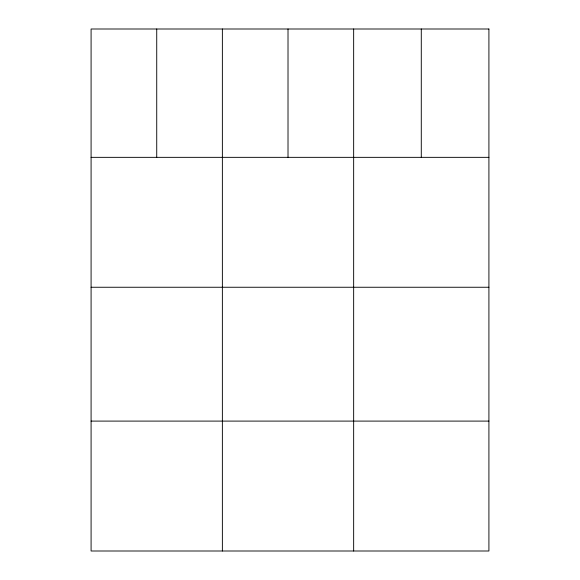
<?xml version="1.0" encoding="UTF-8"?>
<svg xmlns="http://www.w3.org/2000/svg" width="580" height="580" viewBox="0 0 580 580"><rect width="100%" height="100%" fill="white"/><g stroke="black" fill="none" stroke-linecap="round" stroke-linejoin="round"><path stroke-width="0.87" d="M91.089 157.347L488.911 157.347M91.089 287.252L488.911 287.252M91.089 421.095L488.911 421.095M421.283 29L421.283 157.347M353.655 29L353.655 551M288.013 29L288.013 157.347M222.372 29L222.372 551M156.731 29L156.731 157.347M488.911 29L91.089 29L91.089 551L488.911 551L488.911 29"/></g></svg>
